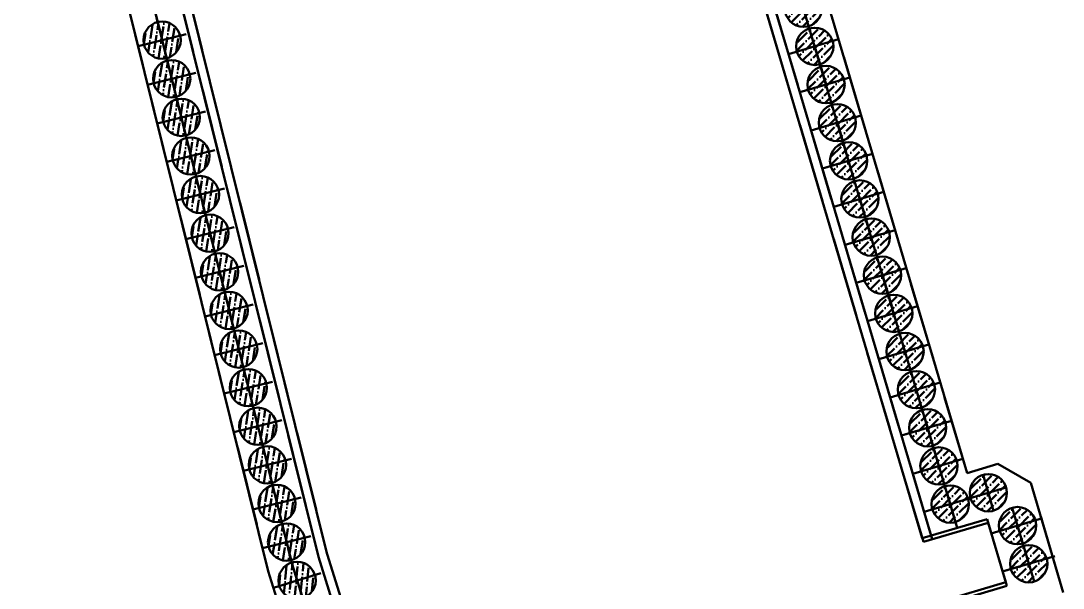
# Model space of a CAD drawing. Extents: x 9773 to 10136, y 10676 to 11757.
# Drawn here: x 10073.3 to 10115.26, y 10749.91 to 10772.72 of the extents above; entities that cross this region are included whole.
import ezdxf

# ---------------------------------------------------------------- set-up
doc = ezdxf.new("R2010")
doc.units = 0
for name, pattern in [('CONTI', [0]), ('DASHDOT', [1, 0.5, -0.25, 0, -0.25]), ('HIDDEN2', [4.7625, 3.175, -1.5875])]:
    doc.linetypes.add(name, pattern=pattern)
for name, color, linetype, lineweight in [('HATCH', 8, 'Continuous', 0), ('OSI', 3, 'DASHDOT', 9), ('SIZE', 142, 'Continuous', 9), ('ПС', 5, 'Continuous', 40)]:
    doc.layers.add(name, color=color, linetype=linetype, lineweight=lineweight)
doc.layers.add('HIDDEN', color=6, linetype='HIDDEN2')
doc.layers.add('PILE_HID', color=40, linetype='CONTI')
pattern_1 = [(81.1015422, (-301.65763, 273.5856), (-0.1594126778, 0.418634733), [0.555625, -0.111125, 0, -0.111125])]
pattern_2 = [(81.1015422, (-301.27222, 272.0327), (-0.1594126778, 0.418634733), [0.555625, -0.111125, 0, -0.111125])]
pattern_3 = [(81.1015422, (-300.8868, 270.47982), (-0.1594126778, 0.418634733), [0.555625, -0.111125, 0, -0.111125])]
pattern_4 = [(81.1015422, (-300.50139, 268.92693), (-0.1594126778, 0.418634733), [0.555625, -0.111125, 0, -0.111125])]
pattern_5 = [(81.1015422, (-300.11597, 267.37405), (-0.1594126778, 0.418634733), [0.555625, -0.111125, 0, -0.111125])]
pattern_6 = [(81.1015422, (-299.73056, 265.82116), (-0.1594126778, 0.418634733), [0.555625, -0.111125, 0, -0.111125])]
pattern_7 = [(81.1015422, (-299.34514, 264.26827), (-0.1594126778, 0.418634733), [0.555625, -0.111125, 0, -0.111125])]
pattern_8 = [(81.1015422, (-298.95973, 262.71539), (-0.1594126778, 0.418634733), [0.555625, -0.111125, 0, -0.111125])]
pattern_9 = [(81.1015422, (-298.57431, 261.1625), (-0.1594126778, 0.418634733), [0.555625, -0.111125, 0, -0.111125])]
pattern_10 = [(81.1015422, (-298.1889, 259.60962), (-0.1594126778, 0.418634733), [0.555625, -0.111125, 0, -0.111125])]
pattern_11 = [(81.1015422, (-297.80348, 258.05673), (-0.1594126778, 0.418634733), [0.555625, -0.111125, 0, -0.111125])]
pattern_12 = [(81.1015422, (-297.41807, 256.50384), (-0.1594126778, 0.418634733), [0.555625, -0.111125, 0, -0.111125])]
pattern_13 = [(81.1015422, (-297.03265, 254.95096), (-0.1594126778, 0.418634733), [0.555625, -0.111125, 0, -0.111125])]
pattern_14 = [(81.1015422, (-296.64724, 253.39807), (-0.1594126778, 0.418634733), [0.555625, -0.111125, 0, -0.111125])]
pattern_15 = [(84.5248107, (349.17557, -349.25795), (-0.1841256505, 0.408368934), [0.555625, -0.111125, 0, -0.111125])]
pattern_16 = [(45, (124.05219, -342.25592), (0.1178658616, 0.4321748258), [0.555625, -0.111125, 0, -0.111125])]
pattern_17 = [(45, (124.50672, -343.79), (0.1178658616, 0.4321748258), [0.555625, -0.111125, 0, -0.111125])]
pattern_18 = [(45, (124.96125, -345.32408), (0.1178658616, 0.4321748258), [0.555625, -0.111125, 0, -0.111125])]
pattern_19 = [(45, (125.41579, -346.85816), (0.1178658616, 0.4321748258), [0.555625, -0.111125, 0, -0.111125])]
pattern_20 = [(45, (125.87032, -348.39224), (0.1178658616, 0.4321748258), [0.555625, -0.111125, 0, -0.111125])]
pattern_21 = [(45, (126.32486, -349.92632), (0.1178658616, 0.4321748258), [0.555625, -0.111125, 0, -0.111125])]
pattern_22 = [(45, (126.7794, -351.4604), (0.1178658616, 0.4321748258), [0.555625, -0.111125, 0, -0.111125])]
pattern_23 = [(45, (127.23392, -352.99448), (0.1178658616, 0.4321748258), [0.555625, -0.111125, 0, -0.111125])]
pattern_24 = [(45, (127.68846, -354.52856), (0.1178658616, 0.4321748258), [0.555625, -0.111125, 0, -0.111125])]
pattern_25 = [(45, (128.143, -356.06264), (0.1178658616, 0.4321748258), [0.555625, -0.111125, 0, -0.111125])]
pattern_26 = [(45, (128.59753, -357.59672), (0.1178658616, 0.4321748258), [0.555625, -0.111125, 0, -0.111125])]
pattern_27 = [(45, (129.05206, -359.1308), (0.1178658616, 0.4321748258), [0.555625, -0.111125, 0, -0.111125])]
pattern_28 = [(45, (129.5066, -360.66487), (0.1178658616, 0.4321748258), [0.555625, -0.111125, 0, -0.111125])]
pattern_29 = [(45, (129.96113, -362.19895), (0.1178658616, 0.4321748258), [0.555625, -0.111125, 0, -0.111125])]
pattern_30 = [(45, (132.66883, -363.06544), (0.1178658616, 0.4321748258), [0.555625, -0.111125, 0, -0.111125])]
pattern_31 = [(45, (133.12337, -364.59952), (0.1178658616, 0.4321748258), [0.555625, -0.111125, 0, -0.111125])]
pattern_32 = [(45, (131.4952, -361.74442), (0.1178658616, 0.4321748258), [0.555625, -0.111125, 0, -0.111125])]

# ---------------------------------------------------------------- blocks, each defined once
blk = doc.blocks.new('45245242')
at = {"layer": 'HATCH', "lineweight": 50}
h = blk.add_hatch(dxfattribs=at)
h.set_pattern_fill('ANSI36', color=5, scale=0.07)
h.set_pattern_definition(pattern_16)
h.paths.add_polyline_path([(10104.528, 10773.928, 0.306578), (10104.057, 10773.232, 0.095507), (10104.111, 10772.953), (10104.807, 10773.232)])
h.paths.add_polyline_path([(10104.528, 10773.928), (10104.807, 10773.232), (10105.503, 10773.51, 0.414214)])
h.paths.add_polyline_path([(10105.557, 10773.232, 0.095507), (10105.503, 10773.51), (10104.807, 10773.232), (10105.086, 10772.535, 0.306578)])
h.paths.add_polyline_path([(10104.807, 10773.232), (10104.111, 10772.953, 0.414214), (10105.086, 10772.535)])
h = blk.add_hatch(dxfattribs=at)
h.set_pattern_fill('ANSI36', color=5, scale=0.07, angle=36.1015)
h.set_pattern_definition(pattern_1)
edge = h.paths.add_edge_path()
edge.add_arc((10078.989, 10771.947), 0.75, 0, 360)
h = blk.add_hatch(dxfattribs=at)
h.set_pattern_fill('ANSI36', color=5, scale=0.07)
h.set_pattern_definition(pattern_17)
h.paths.add_polyline_path([(10104.983, 10772.394, 0.306578), (10104.512, 10771.698, 0.095507), (10104.565, 10771.419), (10105.262, 10771.698)])
h.paths.add_polyline_path([(10104.983, 10772.394), (10105.262, 10771.698), (10105.958, 10771.976, 0.414214)])
h.paths.add_polyline_path([(10106.012, 10771.698, 0.095507), (10105.958, 10771.976), (10105.262, 10771.698), (10105.541, 10771.001, 0.306578)])
h.paths.add_polyline_path([(10105.262, 10771.698), (10104.565, 10771.419, 0.414214), (10105.541, 10771.001)])
h = blk.add_hatch(dxfattribs=at)
h.set_pattern_fill('ANSI36', color=5, scale=0.07, angle=36.1015)
h.set_pattern_definition(pattern_2)
edge = h.paths.add_edge_path()
edge.add_arc((10079.374, 10770.394), 0.75, 0, 360)
h = blk.add_hatch(dxfattribs=at)
h.set_pattern_fill('ANSI36', color=5, scale=0.07)
h.set_pattern_definition(pattern_18)
h.paths.add_polyline_path([(10105.437, 10770.86, 0.306578), (10104.966, 10770.163, 0.095507), (10105.02, 10769.885), (10105.716, 10770.163)])
h.paths.add_polyline_path([(10105.437, 10770.86), (10105.716, 10770.163), (10106.413, 10770.442, 0.414214)])
h.paths.add_polyline_path([(10106.466, 10770.163, 0.095507), (10106.413, 10770.442), (10105.716, 10770.163), (10105.995, 10769.467, 0.306578)])
h.paths.add_polyline_path([(10105.716, 10770.163), (10105.02, 10769.885, 0.414214), (10105.995, 10769.467)])
h = blk.add_hatch(dxfattribs=at)
h.set_pattern_fill('ANSI36', color=5, scale=0.07, angle=36.1015)
h.set_pattern_definition(pattern_3)
edge = h.paths.add_edge_path()
edge.add_arc((10079.76, 10768.842), 0.75, 0, 360)
h = blk.add_hatch(dxfattribs=at)
h.set_pattern_fill('ANSI36', color=5, scale=0.07)
h.set_pattern_definition(pattern_19)
h.paths.add_polyline_path([(10105.892, 10769.326, 0.306578), (10105.421, 10768.629, 0.095507), (10105.475, 10768.351), (10106.171, 10768.629)])
h.paths.add_polyline_path([(10105.892, 10769.326), (10106.171, 10768.629), (10106.867, 10768.908, 0.414214)])
h.paths.add_polyline_path([(10106.921, 10768.629, 0.095507), (10106.867, 10768.908), (10106.171, 10768.629), (10106.45, 10767.933, 0.306578)])
h.paths.add_polyline_path([(10106.171, 10768.629), (10105.475, 10768.351, 0.414214), (10106.45, 10767.933)])
h = blk.add_hatch(dxfattribs=at)
h.set_pattern_fill('ANSI36', color=5, scale=0.07, angle=36.1015)
h.set_pattern_definition(pattern_4)
edge = h.paths.add_edge_path()
edge.add_arc((10080.145, 10767.289), 0.75, 0, 360)
h = blk.add_hatch(dxfattribs=at)
h.set_pattern_fill('ANSI36', color=5, scale=0.07)
h.set_pattern_definition(pattern_20)
h.paths.add_polyline_path([(10106.347, 10767.792, 0.306578), (10105.875, 10767.095, 0.095507), (10105.929, 10766.816), (10106.625, 10767.095)])
h.paths.add_polyline_path([(10106.347, 10767.792), (10106.625, 10767.095), (10107.322, 10767.374, 0.414214)])
h.paths.add_polyline_path([(10107.375, 10767.095, 0.095507), (10107.322, 10767.374), (10106.625, 10767.095), (10106.904, 10766.399, 0.306578)])
h.paths.add_polyline_path([(10106.625, 10767.095), (10105.929, 10766.816, 0.414214), (10106.904, 10766.399)])
h = blk.add_hatch(dxfattribs=at)
h.set_pattern_fill('ANSI36', color=5, scale=0.07, angle=36.1015)
h.set_pattern_definition(pattern_5)
edge = h.paths.add_edge_path()
edge.add_arc((10080.53, 10765.736), 0.75, 0, 360)
h = blk.add_hatch(dxfattribs=at)
h.set_pattern_fill('ANSI36', color=5, scale=0.07)
h.set_pattern_definition(pattern_21)
h.paths.add_polyline_path([(10106.801, 10766.257, 0.306578), (10106.33, 10765.561, 0.095507), (10106.384, 10765.282), (10107.08, 10765.561)])
h.paths.add_polyline_path([(10106.801, 10766.257), (10107.08, 10765.561), (10107.776, 10765.84, 0.414214)])
h.paths.add_polyline_path([(10107.83, 10765.561, 0.095507), (10107.776, 10765.84), (10107.08, 10765.561), (10107.359, 10764.865, 0.306578)])
h.paths.add_polyline_path([(10107.08, 10765.561), (10106.384, 10765.282, 0.414214), (10107.359, 10764.865)])
h = blk.add_hatch(dxfattribs=at)
h.set_pattern_fill('ANSI36', color=5, scale=0.07, angle=36.1015)
h.set_pattern_definition(pattern_6)
edge = h.paths.add_edge_path()
edge.add_arc((10080.916, 10764.183), 0.75, 0, 360)
h = blk.add_hatch(dxfattribs=at)
h.set_pattern_fill('ANSI36', color=5, scale=0.07)
h.set_pattern_definition(pattern_22)
h.paths.add_polyline_path([(10107.256, 10764.723, 0.306578), (10106.784, 10764.027, 0.095507), (10106.838, 10763.748), (10107.534, 10764.027)])
h.paths.add_polyline_path([(10107.256, 10764.723), (10107.534, 10764.027), (10108.231, 10764.306, 0.414214)])
h.paths.add_polyline_path([(10108.284, 10764.027, 0.095507), (10108.231, 10764.306), (10107.534, 10764.027), (10107.813, 10763.331, 0.306578)])
h.paths.add_polyline_path([(10107.534, 10764.027), (10106.838, 10763.748, 0.414214), (10107.813, 10763.331)])
h = blk.add_hatch(dxfattribs=at)
h.set_pattern_fill('ANSI36', color=5, scale=0.07, angle=36.1015)
h.set_pattern_definition(pattern_7)
edge = h.paths.add_edge_path()
edge.add_arc((10081.301, 10762.63), 0.75, 0, 360)
h = blk.add_hatch(dxfattribs=at)
h.set_pattern_fill('ANSI36', color=5, scale=0.07)
h.set_pattern_definition(pattern_23)
h.paths.add_polyline_path([(10107.71, 10763.189, 0.306578), (10107.239, 10762.493, 0.095507), (10107.293, 10762.214), (10107.989, 10762.493)])
h.paths.add_polyline_path([(10107.71, 10763.189), (10107.989, 10762.493), (10108.685, 10762.772, 0.414214)])
h.paths.add_polyline_path([(10108.739, 10762.493, 0.095507), (10108.685, 10762.772), (10107.989, 10762.493), (10108.268, 10761.797, 0.306578)])
h.paths.add_polyline_path([(10107.989, 10762.493), (10107.293, 10762.214, 0.414214), (10108.268, 10761.797)])
h = blk.add_hatch(dxfattribs=at)
h.set_pattern_fill('ANSI36', color=5, scale=0.07, angle=36.1015)
h.set_pattern_definition(pattern_8)
edge = h.paths.add_edge_path()
edge.add_arc((10081.687, 10761.077), 0.75, 0, 360)
h = blk.add_hatch(dxfattribs=at)
h.set_pattern_fill('ANSI36', color=5, scale=0.07)
h.set_pattern_definition(pattern_24)
h.paths.add_polyline_path([(10108.165, 10761.655, 0.306578), (10107.693, 10760.959, 0.095507), (10107.747, 10760.68), (10108.443, 10760.959)])
h.paths.add_polyline_path([(10108.165, 10761.655), (10108.443, 10760.959), (10109.14, 10761.238, 0.414214)])
h.paths.add_polyline_path([(10109.193, 10760.959, 0.095507), (10109.14, 10761.238), (10108.443, 10760.959), (10108.722, 10760.263, 0.306578)])
h.paths.add_polyline_path([(10108.443, 10760.959), (10107.747, 10760.68, 0.414214), (10108.722, 10760.263)])
h = blk.add_hatch(dxfattribs=at)
h.set_pattern_fill('ANSI36', color=5, scale=0.07, angle=36.1015)
h.set_pattern_definition(pattern_9)
edge = h.paths.add_edge_path()
edge.add_arc((10082.072, 10759.524), 0.75, 0, 360)
h = blk.add_hatch(dxfattribs=at)
h.set_pattern_fill('ANSI36', color=5, scale=0.07)
h.set_pattern_definition(pattern_25)
h.paths.add_polyline_path([(10108.619, 10760.121, 0.306578), (10108.148, 10759.425, 0.095507), (10108.202, 10759.146), (10108.898, 10759.425)])
h.paths.add_polyline_path([(10108.619, 10760.121), (10108.898, 10759.425), (10109.594, 10759.704, 0.414214)])
h.paths.add_polyline_path([(10109.648, 10759.425, 0.095507), (10109.594, 10759.704), (10108.898, 10759.425), (10109.177, 10758.729, 0.306578)])
h.paths.add_polyline_path([(10108.898, 10759.425), (10108.202, 10759.146, 0.414214), (10109.177, 10758.729)])
h = blk.add_hatch(dxfattribs=at)
h.set_pattern_fill('ANSI36', color=5, scale=0.07, angle=36.1015)
h.set_pattern_definition(pattern_10)
edge = h.paths.add_edge_path()
edge.add_arc((10082.458, 10757.971), 0.75, 0, 360)
h = blk.add_hatch(dxfattribs=at)
h.set_pattern_fill('ANSI36', color=5, scale=0.07)
h.set_pattern_definition(pattern_26)
h.paths.add_polyline_path([(10109.074, 10758.587, 0.306578), (10108.603, 10757.891, 0.095507), (10108.656, 10757.612), (10109.353, 10757.891)])
h.paths.add_polyline_path([(10109.074, 10758.587), (10109.353, 10757.891), (10110.049, 10758.17, 0.414214)])
h.paths.add_polyline_path([(10110.103, 10757.891, 0.095507), (10110.049, 10758.17), (10109.353, 10757.891), (10109.631, 10757.195, 0.306578)])
h.paths.add_polyline_path([(10109.353, 10757.891), (10108.656, 10757.612, 0.414214), (10109.631, 10757.195)])
h = blk.add_hatch(dxfattribs=at)
h.set_pattern_fill('ANSI36', color=5, scale=0.07, angle=36.1015)
h.set_pattern_definition(pattern_11)
edge = h.paths.add_edge_path()
edge.add_arc((10082.843, 10756.418), 0.75, 0, 360)
h = blk.add_hatch(dxfattribs=at)
h.set_pattern_fill('ANSI36', color=5, scale=0.07)
h.set_pattern_definition(pattern_27)
h.paths.add_polyline_path([(10109.528, 10757.053, 0.306578), (10109.057, 10756.357, 0.095507), (10109.111, 10756.078), (10109.807, 10756.357)])
h.paths.add_polyline_path([(10109.528, 10757.053), (10109.807, 10756.357), (10110.503, 10756.636, 0.414214)])
h.paths.add_polyline_path([(10110.557, 10756.357, 0.095507), (10110.503, 10756.636), (10109.807, 10756.357), (10110.086, 10755.66, 0.306578)])
h.paths.add_polyline_path([(10109.807, 10756.357), (10109.111, 10756.078, 0.414214), (10110.086, 10755.66)])
h = blk.add_hatch(dxfattribs=at)
h.set_pattern_fill('ANSI36', color=5, scale=0.07, angle=36.1015)
h.set_pattern_definition(pattern_12)
edge = h.paths.add_edge_path()
edge.add_arc((10083.228, 10754.866), 0.75, 0, 360)
h = blk.add_hatch(dxfattribs=at)
h.set_pattern_fill('ANSI36', color=5, scale=0.07)
h.set_pattern_definition(pattern_28)
h.paths.add_polyline_path([(10109.983, 10755.519, 0.306578), (10109.512, 10754.823, 0.095507), (10109.565, 10754.544), (10110.262, 10754.823)])
h.paths.add_polyline_path([(10109.983, 10755.519), (10110.262, 10754.823), (10110.958, 10755.101, 0.414214)])
h.paths.add_polyline_path([(10111.012, 10754.823, 0.095507), (10110.958, 10755.101), (10110.262, 10754.823), (10110.54, 10754.126, 0.306578)])
h.paths.add_polyline_path([(10110.262, 10754.823), (10109.565, 10754.544, 0.414214), (10110.54, 10754.126)])
h = blk.add_hatch(dxfattribs=at)
h.set_pattern_fill('ANSI36', color=5, scale=0.07)
h.set_pattern_definition(pattern_32)
h.paths.add_polyline_path([(10111.971, 10754.439, 0.306578), (10111.5, 10753.743, 0.095507), (10111.554, 10753.464), (10112.25, 10753.743)])
h.paths.add_polyline_path([(10111.971, 10754.439), (10112.25, 10753.743), (10112.946, 10754.022, 0.414214)])
h.paths.add_polyline_path([(10113, 10753.743, 0.095507), (10112.946, 10754.022), (10112.25, 10753.743), (10112.529, 10753.047, 0.306578)])
h.paths.add_polyline_path([(10112.25, 10753.743), (10111.554, 10753.464, 0.414214), (10112.529, 10753.047)])
h = blk.add_hatch(dxfattribs=at)
h.set_pattern_fill('ANSI36', color=5, scale=0.07, angle=36.1015)
h.set_pattern_definition(pattern_13)
edge = h.paths.add_edge_path()
edge.add_arc((10083.614, 10753.313), 0.75, 0, 360)
h = blk.add_hatch(dxfattribs=at)
h.set_pattern_fill('ANSI36', color=5, scale=0.07)
h.set_pattern_definition(pattern_29)
h.paths.add_polyline_path([(10110.437, 10753.985, 0.306578), (10109.966, 10753.289, 0.095507), (10110.02, 10753.01), (10110.716, 10753.289)])
h.paths.add_polyline_path([(10110.437, 10753.985), (10110.716, 10753.289), (10111.412, 10753.567, 0.414214)])
h.paths.add_polyline_path([(10111.466, 10753.289, 0.095507), (10111.412, 10753.567), (10110.716, 10753.289), (10110.995, 10752.592, 0.306578)])
h.paths.add_polyline_path([(10110.716, 10753.289), (10110.02, 10753.01, 0.414214), (10110.995, 10752.592)])
h = blk.add_hatch(dxfattribs=at)
h.set_pattern_fill('ANSI36', color=5, scale=0.07)
h.set_pattern_definition(pattern_30)
h.paths.add_polyline_path([(10113.145, 10753.118, 0.306578), (10112.674, 10752.422, 0.095507), (10112.728, 10752.143), (10113.424, 10752.422)])
h.paths.add_polyline_path([(10113.145, 10753.118), (10113.424, 10752.422), (10114.12, 10752.701, 0.414214)])
h.paths.add_polyline_path([(10114.174, 10752.422, 0.095507), (10114.12, 10752.701), (10113.424, 10752.422), (10113.703, 10751.726, 0.306578)])
h.paths.add_polyline_path([(10113.424, 10752.422), (10112.728, 10752.143, 0.414214), (10113.703, 10751.726)])
h = blk.add_hatch(dxfattribs=at)
h.set_pattern_fill('ANSI36', color=5, scale=0.07, angle=36.1015)
h.set_pattern_definition(pattern_14)
edge = h.paths.add_edge_path()
edge.add_arc((10083.999, 10751.76), 0.75, 0, 360)
h = blk.add_hatch(dxfattribs=at)
h.set_pattern_fill('ANSI36', color=5, scale=0.07)
h.set_pattern_definition(pattern_31)
h.paths.add_polyline_path([(10113.6, 10751.584, 0.306578), (10113.128, 10750.888, 0.095507), (10113.182, 10750.609), (10113.878, 10750.888)])
h.paths.add_polyline_path([(10113.6, 10751.584), (10113.878, 10750.888), (10114.575, 10751.167, 0.414214)])
h.paths.add_polyline_path([(10114.628, 10750.888, 0.095507), (10114.575, 10751.167), (10113.878, 10750.888), (10114.157, 10750.192, 0.306578)])
h.paths.add_polyline_path([(10113.878, 10750.888), (10113.182, 10750.609, 0.414214), (10114.157, 10750.192)])
h = blk.add_hatch(dxfattribs=at)
h.set_pattern_fill('ANSI36', color=5, scale=0.07, angle=39.5248)
h.set_pattern_definition(pattern_15)
edge = h.paths.add_edge_path()
edge.add_arc((10084.424, 10750.218), 0.75, 0, 360)
at = {"layer": 'HIDDEN', "color": 5, "lineweight": 50}
for p, q in [((10077.181, 10783.799), (10085.279, 10751.17)), ((10077.54, 10783.888), (10085.638, 10751.259)), ((10075.147, 10783.279), (10083.258, 10750.596)), ((10111.391, 10754.531), (10103.498, 10781.169)), ((10109.633, 10751.768), (10101.118, 10780.509)), ((10109.988, 10751.873), (10101.474, 10780.608)), ((10111.391, 10754.531), (10112.637, 10754.901)), ((10112.637, 10754.901), (10113.958, 10754.139)), ((10115.262, 10749.739), (10113.958, 10754.139)), ((10109.633, 10751.768), (10112.241, 10752.541)), ((10112.952, 10750.144), (10112.241, 10752.541)), ((10085.632, 10751.28), (10097.357, 10713.776)), ((10085.279, 10751.17), (10097.004, 10713.666)), ((10083.258, 10750.596), (10094.992, 10713.066)), ((10110.343, 10749.371), (10112.952, 10750.144))]:
    blk.add_line(p, q, dxfattribs=at)
at = {"layer": 'OSI', "color": 5, "lineweight": 50, "ltscale": 3}
for p, q in [((10111, 10752.33), (10102.535, 10780.902)), ((10104.207, 10771.385), (10106.221, 10771.982)), ((10104.662, 10769.851), (10106.675, 10770.448)), ((10105.116, 10768.317), (10107.13, 10768.913)), ((10105.571, 10766.783), (10107.584, 10767.379)), ((10106.025, 10765.249), (10108.039, 10765.845)), ((10106.48, 10763.715), (10108.493, 10764.311)), ((10106.934, 10762.181), (10108.948, 10762.777)), ((10107.389, 10760.646), (10109.402, 10761.243)), ((10107.843, 10759.112), (10109.857, 10759.709)), ((10108.298, 10757.578), (10110.311, 10758.175)), ((10108.752, 10756.044), (10110.766, 10756.641)), ((10109.207, 10754.51), (10111.22, 10755.107)), ((10112.463, 10753.024), (10112.037, 10754.462)), ((10109.661, 10752.976), (10112.969, 10753.956)), ((10114.091, 10750.169), (10113.211, 10753.141)), ((10112.369, 10752.11), (10114.429, 10752.72)), ((10112.824, 10750.576), (10114.93, 10751.199))]:
    blk.add_line(p, q, dxfattribs=at)
at = {"layer": 'OSI', "color": 5, "lineweight": 50, "ltscale": 10}
for p, q in [((10079.96, 10772.188), (10078.018, 10771.707)), ((10080.345, 10770.635), (10078.404, 10770.154)), ((10080.73, 10769.082), (10078.789, 10768.601)), ((10081.116, 10767.529), (10079.174, 10767.048)), ((10081.501, 10765.976), (10079.56, 10765.495)), ((10081.887, 10764.423), (10079.945, 10763.943)), ((10082.272, 10762.87), (10080.331, 10762.39)), ((10082.657, 10761.317), (10080.716, 10760.837)), ((10083.043, 10759.765), (10081.101, 10759.284)), ((10083.428, 10758.212), (10081.487, 10757.731)), ((10083.814, 10756.659), (10081.872, 10756.178)), ((10084.199, 10755.106), (10082.258, 10754.625)), ((10084.585, 10753.553), (10082.643, 10753.072)), ((10084.97, 10752), (10083.029, 10751.519)), ((10085.378, 10750.516), (10083.469, 10749.92))]:
    blk.add_line(p, q, dxfattribs=at)
at = {"layer": 'OSI', "color": 5, "lineweight": 50, "ltscale": 100}
blk.add_lwpolyline([(10073.301, 10793.611), (10076.115, 10783.526), (10084.221, 10750.866), (10095.96, 10713.318)], dxfattribs=at)
at = {"layer": 'OSI', "color": 5, "lineweight": 50}
blk.add_lwpolyline([(10073.301, 10793.611), (10076.115, 10783.526), (10084.221, 10750.866), (10095.96, 10713.318)], dxfattribs=at)
at = {"layer": 'PILE_HID', "color": 5, "lineweight": 50, "ltscale": 100}
for centre in [(10104.807, 10773.232), (10078.989, 10771.947), (10105.262, 10771.698), (10079.374, 10770.394), (10105.716, 10770.163), (10079.76, 10768.842), (10106.171, 10768.629), (10080.145, 10767.289), (10106.625, 10767.095), (10080.53, 10765.736), (10107.08, 10765.561), (10080.916, 10764.183), (10107.534, 10764.027), (10081.301, 10762.63), (10107.989, 10762.493), (10081.687, 10761.077), (10108.443, 10760.959), (10082.072, 10759.524), (10108.898, 10759.425), (10082.458, 10757.971), (10109.353, 10757.891), (10082.843, 10756.418), (10109.807, 10756.357), (10083.228, 10754.866), (10110.262, 10754.823), (10112.25, 10753.743), (10083.614, 10753.313), (10110.716, 10753.289), (10113.424, 10752.422), (10083.999, 10751.76), (10113.878, 10750.888), (10084.424, 10750.218)]:
    blk.add_circle(centre, 0.75, dxfattribs=at)

msp = doc.modelspace()

# ---------------------------------------------------------------- hatches: boundary and pattern name
at = {"layer": 'ПС', "lineweight": 50}
h = msp.add_hatch(dxfattribs=at)
h.set_pattern_fill('ANSI36', color=5, scale=0.07)
h.set_pattern_definition(pattern_16)
h.paths.add_polyline_path([(10104.528, 10773.928, 0.306578), (10104.057, 10773.232, 0.095507), (10104.111, 10772.953), (10104.807, 10773.232)])
h.paths.add_polyline_path([(10104.528, 10773.928), (10104.807, 10773.232), (10105.503, 10773.51, 0.414214)])
h.paths.add_polyline_path([(10105.557, 10773.232, 0.095507), (10105.503, 10773.51), (10104.807, 10773.232), (10105.086, 10772.535, 0.306578)])
h.paths.add_polyline_path([(10104.807, 10773.232), (10104.111, 10772.953, 0.414214), (10105.086, 10772.535)])
h = msp.add_hatch(dxfattribs=at)
h.set_pattern_fill('ANSI36', color=5, scale=0.07, angle=36.1015)
h.set_pattern_definition(pattern_1)
edge = h.paths.add_edge_path()
edge.add_arc((10078.989, 10771.947), 0.75, 0, 360)
h = msp.add_hatch(dxfattribs=at)
h.set_pattern_fill('ANSI36', color=5, scale=0.07)
h.set_pattern_definition(pattern_17)
h.paths.add_polyline_path([(10104.983, 10772.394, 0.306578), (10104.512, 10771.698, 0.095507), (10104.565, 10771.419), (10105.262, 10771.698)])
h.paths.add_polyline_path([(10104.983, 10772.394), (10105.262, 10771.698), (10105.958, 10771.976, 0.414214)])
h.paths.add_polyline_path([(10106.012, 10771.698, 0.095507), (10105.958, 10771.976), (10105.262, 10771.698), (10105.541, 10771.001, 0.306578)])
h.paths.add_polyline_path([(10105.262, 10771.698), (10104.565, 10771.419, 0.414214), (10105.541, 10771.001)])
h = msp.add_hatch(dxfattribs=at)
h.set_pattern_fill('ANSI36', color=5, scale=0.07, angle=36.1015)
h.set_pattern_definition(pattern_2)
edge = h.paths.add_edge_path()
edge.add_arc((10079.374, 10770.394), 0.75, 0, 360)
h = msp.add_hatch(dxfattribs=at)
h.set_pattern_fill('ANSI36', color=5, scale=0.07)
h.set_pattern_definition(pattern_18)
h.paths.add_polyline_path([(10105.437, 10770.86, 0.306578), (10104.966, 10770.163, 0.095507), (10105.02, 10769.885), (10105.716, 10770.163)])
h.paths.add_polyline_path([(10105.437, 10770.86), (10105.716, 10770.163), (10106.413, 10770.442, 0.414214)])
h.paths.add_polyline_path([(10106.466, 10770.163, 0.095507), (10106.413, 10770.442), (10105.716, 10770.163), (10105.995, 10769.467, 0.306578)])
h.paths.add_polyline_path([(10105.716, 10770.163), (10105.02, 10769.885, 0.414214), (10105.995, 10769.467)])
h = msp.add_hatch(dxfattribs=at)
h.set_pattern_fill('ANSI36', color=5, scale=0.07, angle=36.1015)
h.set_pattern_definition(pattern_3)
edge = h.paths.add_edge_path()
edge.add_arc((10079.76, 10768.842), 0.75, 0, 360)
h = msp.add_hatch(dxfattribs=at)
h.set_pattern_fill('ANSI36', color=5, scale=0.07)
h.set_pattern_definition(pattern_19)
h.paths.add_polyline_path([(10105.892, 10769.326, 0.306578), (10105.421, 10768.629, 0.095507), (10105.475, 10768.351), (10106.171, 10768.629)])
h.paths.add_polyline_path([(10105.892, 10769.326), (10106.171, 10768.629), (10106.867, 10768.908, 0.414214)])
h.paths.add_polyline_path([(10106.921, 10768.629, 0.095507), (10106.867, 10768.908), (10106.171, 10768.629), (10106.45, 10767.933, 0.306578)])
h.paths.add_polyline_path([(10106.171, 10768.629), (10105.475, 10768.351, 0.414214), (10106.45, 10767.933)])
h = msp.add_hatch(dxfattribs=at)
h.set_pattern_fill('ANSI36', color=5, scale=0.07, angle=36.1015)
h.set_pattern_definition(pattern_4)
edge = h.paths.add_edge_path()
edge.add_arc((10080.145, 10767.289), 0.75, 0, 360)
h = msp.add_hatch(dxfattribs=at)
h.set_pattern_fill('ANSI36', color=5, scale=0.07)
h.set_pattern_definition(pattern_20)
h.paths.add_polyline_path([(10106.347, 10767.792, 0.306578), (10105.875, 10767.095, 0.095507), (10105.929, 10766.816), (10106.625, 10767.095)])
h.paths.add_polyline_path([(10106.347, 10767.792), (10106.625, 10767.095), (10107.322, 10767.374, 0.414214)])
h.paths.add_polyline_path([(10107.375, 10767.095, 0.095507), (10107.322, 10767.374), (10106.625, 10767.095), (10106.904, 10766.399, 0.306578)])
h.paths.add_polyline_path([(10106.625, 10767.095), (10105.929, 10766.816, 0.414214), (10106.904, 10766.399)])
h = msp.add_hatch(dxfattribs=at)
h.set_pattern_fill('ANSI36', color=5, scale=0.07, angle=36.1015)
h.set_pattern_definition(pattern_5)
edge = h.paths.add_edge_path()
edge.add_arc((10080.53, 10765.736), 0.75, 0, 360)
h = msp.add_hatch(dxfattribs=at)
h.set_pattern_fill('ANSI36', color=5, scale=0.07)
h.set_pattern_definition(pattern_21)
h.paths.add_polyline_path([(10106.801, 10766.257, 0.306578), (10106.33, 10765.561, 0.095507), (10106.384, 10765.282), (10107.08, 10765.561)])
h.paths.add_polyline_path([(10106.801, 10766.257), (10107.08, 10765.561), (10107.776, 10765.84, 0.414214)])
h.paths.add_polyline_path([(10107.83, 10765.561, 0.095507), (10107.776, 10765.84), (10107.08, 10765.561), (10107.359, 10764.865, 0.306578)])
h.paths.add_polyline_path([(10107.08, 10765.561), (10106.384, 10765.282, 0.414214), (10107.359, 10764.865)])
h = msp.add_hatch(dxfattribs=at)
h.set_pattern_fill('ANSI36', color=5, scale=0.07, angle=36.1015)
h.set_pattern_definition(pattern_6)
edge = h.paths.add_edge_path()
edge.add_arc((10080.916, 10764.183), 0.75, 0, 360)
h = msp.add_hatch(dxfattribs=at)
h.set_pattern_fill('ANSI36', color=5, scale=0.07)
h.set_pattern_definition(pattern_22)
h.paths.add_polyline_path([(10107.256, 10764.723, 0.306578), (10106.784, 10764.027, 0.095507), (10106.838, 10763.748), (10107.534, 10764.027)])
h.paths.add_polyline_path([(10107.256, 10764.723), (10107.534, 10764.027), (10108.231, 10764.306, 0.414214)])
h.paths.add_polyline_path([(10108.284, 10764.027, 0.095507), (10108.231, 10764.306), (10107.534, 10764.027), (10107.813, 10763.331, 0.306578)])
h.paths.add_polyline_path([(10107.534, 10764.027), (10106.838, 10763.748, 0.414214), (10107.813, 10763.331)])
h = msp.add_hatch(dxfattribs=at)
h.set_pattern_fill('ANSI36', color=5, scale=0.07, angle=36.1015)
h.set_pattern_definition(pattern_7)
edge = h.paths.add_edge_path()
edge.add_arc((10081.301, 10762.63), 0.75, 0, 360)
h = msp.add_hatch(dxfattribs=at)
h.set_pattern_fill('ANSI36', color=5, scale=0.07)
h.set_pattern_definition(pattern_23)
h.paths.add_polyline_path([(10107.71, 10763.189, 0.306578), (10107.239, 10762.493, 0.095507), (10107.293, 10762.214), (10107.989, 10762.493)])
h.paths.add_polyline_path([(10107.71, 10763.189), (10107.989, 10762.493), (10108.685, 10762.772, 0.414214)])
h.paths.add_polyline_path([(10108.739, 10762.493, 0.095507), (10108.685, 10762.772), (10107.989, 10762.493), (10108.268, 10761.797, 0.306578)])
h.paths.add_polyline_path([(10107.989, 10762.493), (10107.293, 10762.214, 0.414214), (10108.268, 10761.797)])
h = msp.add_hatch(dxfattribs=at)
h.set_pattern_fill('ANSI36', color=5, scale=0.07, angle=36.1015)
h.set_pattern_definition(pattern_8)
edge = h.paths.add_edge_path()
edge.add_arc((10081.687, 10761.077), 0.75, 0, 360)
h = msp.add_hatch(dxfattribs=at)
h.set_pattern_fill('ANSI36', color=5, scale=0.07)
h.set_pattern_definition(pattern_24)
h.paths.add_polyline_path([(10108.165, 10761.655, 0.306578), (10107.693, 10760.959, 0.095507), (10107.747, 10760.68), (10108.443, 10760.959)])
h.paths.add_polyline_path([(10108.165, 10761.655), (10108.443, 10760.959), (10109.14, 10761.238, 0.414214)])
h.paths.add_polyline_path([(10109.193, 10760.959, 0.095507), (10109.14, 10761.238), (10108.443, 10760.959), (10108.722, 10760.263, 0.306578)])
h.paths.add_polyline_path([(10108.443, 10760.959), (10107.747, 10760.68, 0.414214), (10108.722, 10760.263)])
h = msp.add_hatch(dxfattribs=at)
h.set_pattern_fill('ANSI36', color=5, scale=0.07, angle=36.1015)
h.set_pattern_definition(pattern_9)
edge = h.paths.add_edge_path()
edge.add_arc((10082.072, 10759.524), 0.75, 0, 360)
h = msp.add_hatch(dxfattribs=at)
h.set_pattern_fill('ANSI36', color=5, scale=0.07)
h.set_pattern_definition(pattern_25)
h.paths.add_polyline_path([(10108.619, 10760.121, 0.306578), (10108.148, 10759.425, 0.095507), (10108.202, 10759.146), (10108.898, 10759.425)])
h.paths.add_polyline_path([(10108.619, 10760.121), (10108.898, 10759.425), (10109.594, 10759.704, 0.414214)])
h.paths.add_polyline_path([(10109.648, 10759.425, 0.095507), (10109.594, 10759.704), (10108.898, 10759.425), (10109.177, 10758.729, 0.306578)])
h.paths.add_polyline_path([(10108.898, 10759.425), (10108.202, 10759.146, 0.414214), (10109.177, 10758.729)])
h = msp.add_hatch(dxfattribs=at)
h.set_pattern_fill('ANSI36', color=5, scale=0.07, angle=36.1015)
h.set_pattern_definition(pattern_10)
edge = h.paths.add_edge_path()
edge.add_arc((10082.458, 10757.971), 0.75, 0, 360)
h = msp.add_hatch(dxfattribs=at)
h.set_pattern_fill('ANSI36', color=5, scale=0.07)
h.set_pattern_definition(pattern_26)
h.paths.add_polyline_path([(10109.074, 10758.587, 0.306578), (10108.603, 10757.891, 0.095507), (10108.656, 10757.612), (10109.353, 10757.891)])
h.paths.add_polyline_path([(10109.074, 10758.587), (10109.353, 10757.891), (10110.049, 10758.17, 0.414214)])
h.paths.add_polyline_path([(10110.103, 10757.891, 0.095507), (10110.049, 10758.17), (10109.353, 10757.891), (10109.631, 10757.195, 0.306578)])
h.paths.add_polyline_path([(10109.353, 10757.891), (10108.656, 10757.612, 0.414214), (10109.631, 10757.195)])
h = msp.add_hatch(dxfattribs=at)
h.set_pattern_fill('ANSI36', color=5, scale=0.07, angle=36.1015)
h.set_pattern_definition(pattern_11)
edge = h.paths.add_edge_path()
edge.add_arc((10082.843, 10756.418), 0.75, 0, 360)
h = msp.add_hatch(dxfattribs=at)
h.set_pattern_fill('ANSI36', color=5, scale=0.07)
h.set_pattern_definition(pattern_27)
h.paths.add_polyline_path([(10109.528, 10757.053, 0.306578), (10109.057, 10756.357, 0.095507), (10109.111, 10756.078), (10109.807, 10756.357)])
h.paths.add_polyline_path([(10109.528, 10757.053), (10109.807, 10756.357), (10110.503, 10756.636, 0.414214)])
h.paths.add_polyline_path([(10110.557, 10756.357, 0.095507), (10110.503, 10756.636), (10109.807, 10756.357), (10110.086, 10755.66, 0.306578)])
h.paths.add_polyline_path([(10109.807, 10756.357), (10109.111, 10756.078, 0.414214), (10110.086, 10755.66)])
h = msp.add_hatch(dxfattribs=at)
h.set_pattern_fill('ANSI36', color=5, scale=0.07, angle=36.1015)
h.set_pattern_definition(pattern_12)
edge = h.paths.add_edge_path()
edge.add_arc((10083.228, 10754.866), 0.75, 0, 360)
h = msp.add_hatch(dxfattribs=at)
h.set_pattern_fill('ANSI36', color=5, scale=0.07)
h.set_pattern_definition(pattern_28)
h.paths.add_polyline_path([(10109.983, 10755.519, 0.306578), (10109.512, 10754.823, 0.095507), (10109.565, 10754.544), (10110.262, 10754.823)])
h.paths.add_polyline_path([(10109.983, 10755.519), (10110.262, 10754.823), (10110.958, 10755.101, 0.414214)])
h.paths.add_polyline_path([(10111.012, 10754.823, 0.095507), (10110.958, 10755.101), (10110.262, 10754.823), (10110.54, 10754.126, 0.306578)])
h.paths.add_polyline_path([(10110.262, 10754.823), (10109.565, 10754.544, 0.414214), (10110.54, 10754.126)])
h = msp.add_hatch(dxfattribs=at)
h.set_pattern_fill('ANSI36', color=5, scale=0.07)
h.set_pattern_definition(pattern_32)
h.paths.add_polyline_path([(10111.971, 10754.439, 0.306578), (10111.5, 10753.743, 0.095507), (10111.554, 10753.464), (10112.25, 10753.743)])
h.paths.add_polyline_path([(10111.971, 10754.439), (10112.25, 10753.743), (10112.946, 10754.022, 0.414214)])
h.paths.add_polyline_path([(10113, 10753.743, 0.095507), (10112.946, 10754.022), (10112.25, 10753.743), (10112.529, 10753.047, 0.306578)])
h.paths.add_polyline_path([(10112.25, 10753.743), (10111.554, 10753.464, 0.414214), (10112.529, 10753.047)])
h = msp.add_hatch(dxfattribs=at)
h.set_pattern_fill('ANSI36', color=5, scale=0.07, angle=36.1015)
h.set_pattern_definition(pattern_13)
edge = h.paths.add_edge_path()
edge.add_arc((10083.614, 10753.313), 0.75, 0, 360)
h = msp.add_hatch(dxfattribs=at)
h.set_pattern_fill('ANSI36', color=5, scale=0.07)
h.set_pattern_definition(pattern_29)
h.paths.add_polyline_path([(10110.437, 10753.985, 0.306578), (10109.966, 10753.289, 0.095507), (10110.02, 10753.01), (10110.716, 10753.289)])
h.paths.add_polyline_path([(10110.437, 10753.985), (10110.716, 10753.289), (10111.412, 10753.567, 0.414214)])
h.paths.add_polyline_path([(10111.466, 10753.289, 0.095507), (10111.412, 10753.567), (10110.716, 10753.289), (10110.995, 10752.592, 0.306578)])
h.paths.add_polyline_path([(10110.716, 10753.289), (10110.02, 10753.01, 0.414214), (10110.995, 10752.592)])
h = msp.add_hatch(dxfattribs=at)
h.set_pattern_fill('ANSI36', color=5, scale=0.07)
h.set_pattern_definition(pattern_30)
h.paths.add_polyline_path([(10113.145, 10753.118, 0.306578), (10112.674, 10752.422, 0.095507), (10112.728, 10752.143), (10113.424, 10752.422)])
h.paths.add_polyline_path([(10113.145, 10753.118), (10113.424, 10752.422), (10114.12, 10752.701, 0.414214)])
h.paths.add_polyline_path([(10114.174, 10752.422, 0.095507), (10114.12, 10752.701), (10113.424, 10752.422), (10113.703, 10751.726, 0.306578)])
h.paths.add_polyline_path([(10113.424, 10752.422), (10112.728, 10752.143, 0.414214), (10113.703, 10751.726)])
h = msp.add_hatch(dxfattribs=at)
h.set_pattern_fill('ANSI36', color=5, scale=0.07, angle=36.1015)
h.set_pattern_definition(pattern_14)
edge = h.paths.add_edge_path()
edge.add_arc((10083.999, 10751.76), 0.75, 0, 360)
h = msp.add_hatch(dxfattribs=at)
h.set_pattern_fill('ANSI36', color=5, scale=0.07)
h.set_pattern_definition(pattern_31)
h.paths.add_polyline_path([(10113.6, 10751.584, 0.306578), (10113.128, 10750.888, 0.095507), (10113.182, 10750.609), (10113.878, 10750.888)])
h.paths.add_polyline_path([(10113.6, 10751.584), (10113.878, 10750.888), (10114.575, 10751.167, 0.414214)])
h.paths.add_polyline_path([(10114.628, 10750.888, 0.095507), (10114.575, 10751.167), (10113.878, 10750.888), (10114.157, 10750.192, 0.306578)])
h.paths.add_polyline_path([(10113.878, 10750.888), (10113.182, 10750.609, 0.414214), (10114.157, 10750.192)])
h = msp.add_hatch(dxfattribs=at)
h.set_pattern_fill('ANSI36', color=5, scale=0.07, angle=39.5248)
h.set_pattern_definition(pattern_15)
edge = h.paths.add_edge_path()
edge.add_arc((10084.424, 10750.218), 0.75, 0, 360)

# ---------------------------------------------------------------- linework, layer by layer
at = {"layer": 'ПС', "color": 5, "lineweight": 50}
for p, q in [((10077.181, 10783.799), (10085.279, 10751.17)), ((10077.54, 10783.888), (10085.638, 10751.259)), ((10075.147, 10783.279), (10083.258, 10750.596)), ((10111.391, 10754.531), (10103.498, 10781.169)), ((10109.591, 10751.912), (10101.118, 10780.509)), ((10109.946, 10752.017), (10101.474, 10780.608)), ((10111.391, 10754.531), (10112.637, 10754.901)), ((10115.262, 10749.739), (10113.958, 10754.139)), ((10109.591, 10751.912), (10112.199, 10752.685)), ((10112.994, 10750), (10112.199, 10752.685)), ((10085.632, 10751.28), (10097.357, 10713.776)), ((10085.279, 10751.17), (10097.004, 10713.666)), ((10083.258, 10750.596), (10094.992, 10713.066)), ((10110.386, 10749.228), (10112.994, 10750))]:
    msp.add_line(p, q, dxfattribs=at)
at = {"layer": 'ПС', "color": 5, "lineweight": 50, "ltscale": 3}
for p, q in [((10111, 10752.33), (10102.535, 10780.902)), ((10104.207, 10771.385), (10106.221, 10771.982)), ((10104.662, 10769.851), (10106.675, 10770.448)), ((10105.116, 10768.317), (10107.13, 10768.913)), ((10105.571, 10766.783), (10107.584, 10767.379)), ((10106.025, 10765.249), (10108.039, 10765.845)), ((10106.48, 10763.715), (10108.493, 10764.311)), ((10106.934, 10762.181), (10108.948, 10762.777)), ((10107.389, 10760.646), (10109.402, 10761.243)), ((10107.843, 10759.112), (10109.857, 10759.709)), ((10108.298, 10757.578), (10110.311, 10758.175)), ((10108.752, 10756.044), (10110.766, 10756.641)), ((10109.207, 10754.51), (10111.22, 10755.107)), ((10112.463, 10753.024), (10112.037, 10754.462)), ((10109.661, 10752.976), (10112.969, 10753.956)), ((10114.091, 10750.169), (10113.211, 10753.141)), ((10112.369, 10752.11), (10114.429, 10752.72)), ((10112.824, 10750.576), (10114.93, 10751.199))]:
    msp.add_line(p, q, dxfattribs=at)
at = {"layer": 'ПС', "color": 5, "lineweight": 50, "ltscale": 10}
for p, q in [((10079.96, 10772.188), (10078.018, 10771.707)), ((10080.345, 10770.635), (10078.404, 10770.154)), ((10080.73, 10769.082), (10078.789, 10768.601)), ((10081.116, 10767.529), (10079.174, 10767.048)), ((10081.501, 10765.976), (10079.56, 10765.495)), ((10081.887, 10764.423), (10079.945, 10763.943)), ((10082.272, 10762.87), (10080.331, 10762.39)), ((10082.657, 10761.317), (10080.716, 10760.837)), ((10083.043, 10759.765), (10081.101, 10759.284)), ((10083.428, 10758.212), (10081.487, 10757.731)), ((10083.814, 10756.659), (10081.872, 10756.178)), ((10084.199, 10755.106), (10082.258, 10754.625)), ((10084.585, 10753.553), (10082.643, 10753.072)), ((10084.97, 10752), (10083.029, 10751.519)), ((10085.378, 10750.516), (10083.469, 10749.92))]:
    msp.add_line(p, q, dxfattribs=at)
at = {"layer": 'ПС', "color": 5, "lineweight": 50, "ltscale": 500}
msp.add_line((10112.637, 10754.901), (10113.958, 10754.139), dxfattribs=at)
at = {"layer": 'ПС', "color": 5, "lineweight": 50, "ltscale": 100}
msp.add_lwpolyline([(10073.301, 10793.611), (10076.115, 10783.526), (10084.221, 10750.866), (10095.96, 10713.318)], dxfattribs=at)
at = {"layer": 'ПС', "color": 5, "lineweight": 50}
msp.add_lwpolyline([(10073.301, 10793.611), (10076.115, 10783.526), (10084.221, 10750.866), (10095.96, 10713.318)], dxfattribs=at)
at = {"layer": 'ПС', "color": 5, "lineweight": 50, "ltscale": 100}
for centre in [(10104.807, 10773.232), (10078.989, 10771.947), (10105.262, 10771.698), (10079.374, 10770.394), (10105.716, 10770.163), (10079.76, 10768.842), (10106.171, 10768.629), (10080.145, 10767.289), (10106.625, 10767.095), (10080.53, 10765.736), (10107.08, 10765.561), (10080.916, 10764.183), (10107.534, 10764.027), (10081.301, 10762.63), (10107.989, 10762.493), (10081.687, 10761.077), (10108.443, 10760.959), (10082.072, 10759.524), (10108.898, 10759.425), (10082.458, 10757.971), (10109.353, 10757.891), (10082.843, 10756.418), (10109.807, 10756.357), (10083.228, 10754.866), (10110.262, 10754.823), (10112.25, 10753.743), (10083.614, 10753.313), (10110.716, 10753.289), (10113.424, 10752.422), (10083.999, 10751.76), (10113.878, 10750.888), (10084.424, 10750.218)]:
    msp.add_circle(centre, 0.75, dxfattribs=at)

# ---------------------------------------------------------------- block references
at = {"layer": 'SIZE'}
msp.add_blockref('45245242', (0, 0), dxfattribs=at)

doc.saveas('drawing.dxf')
